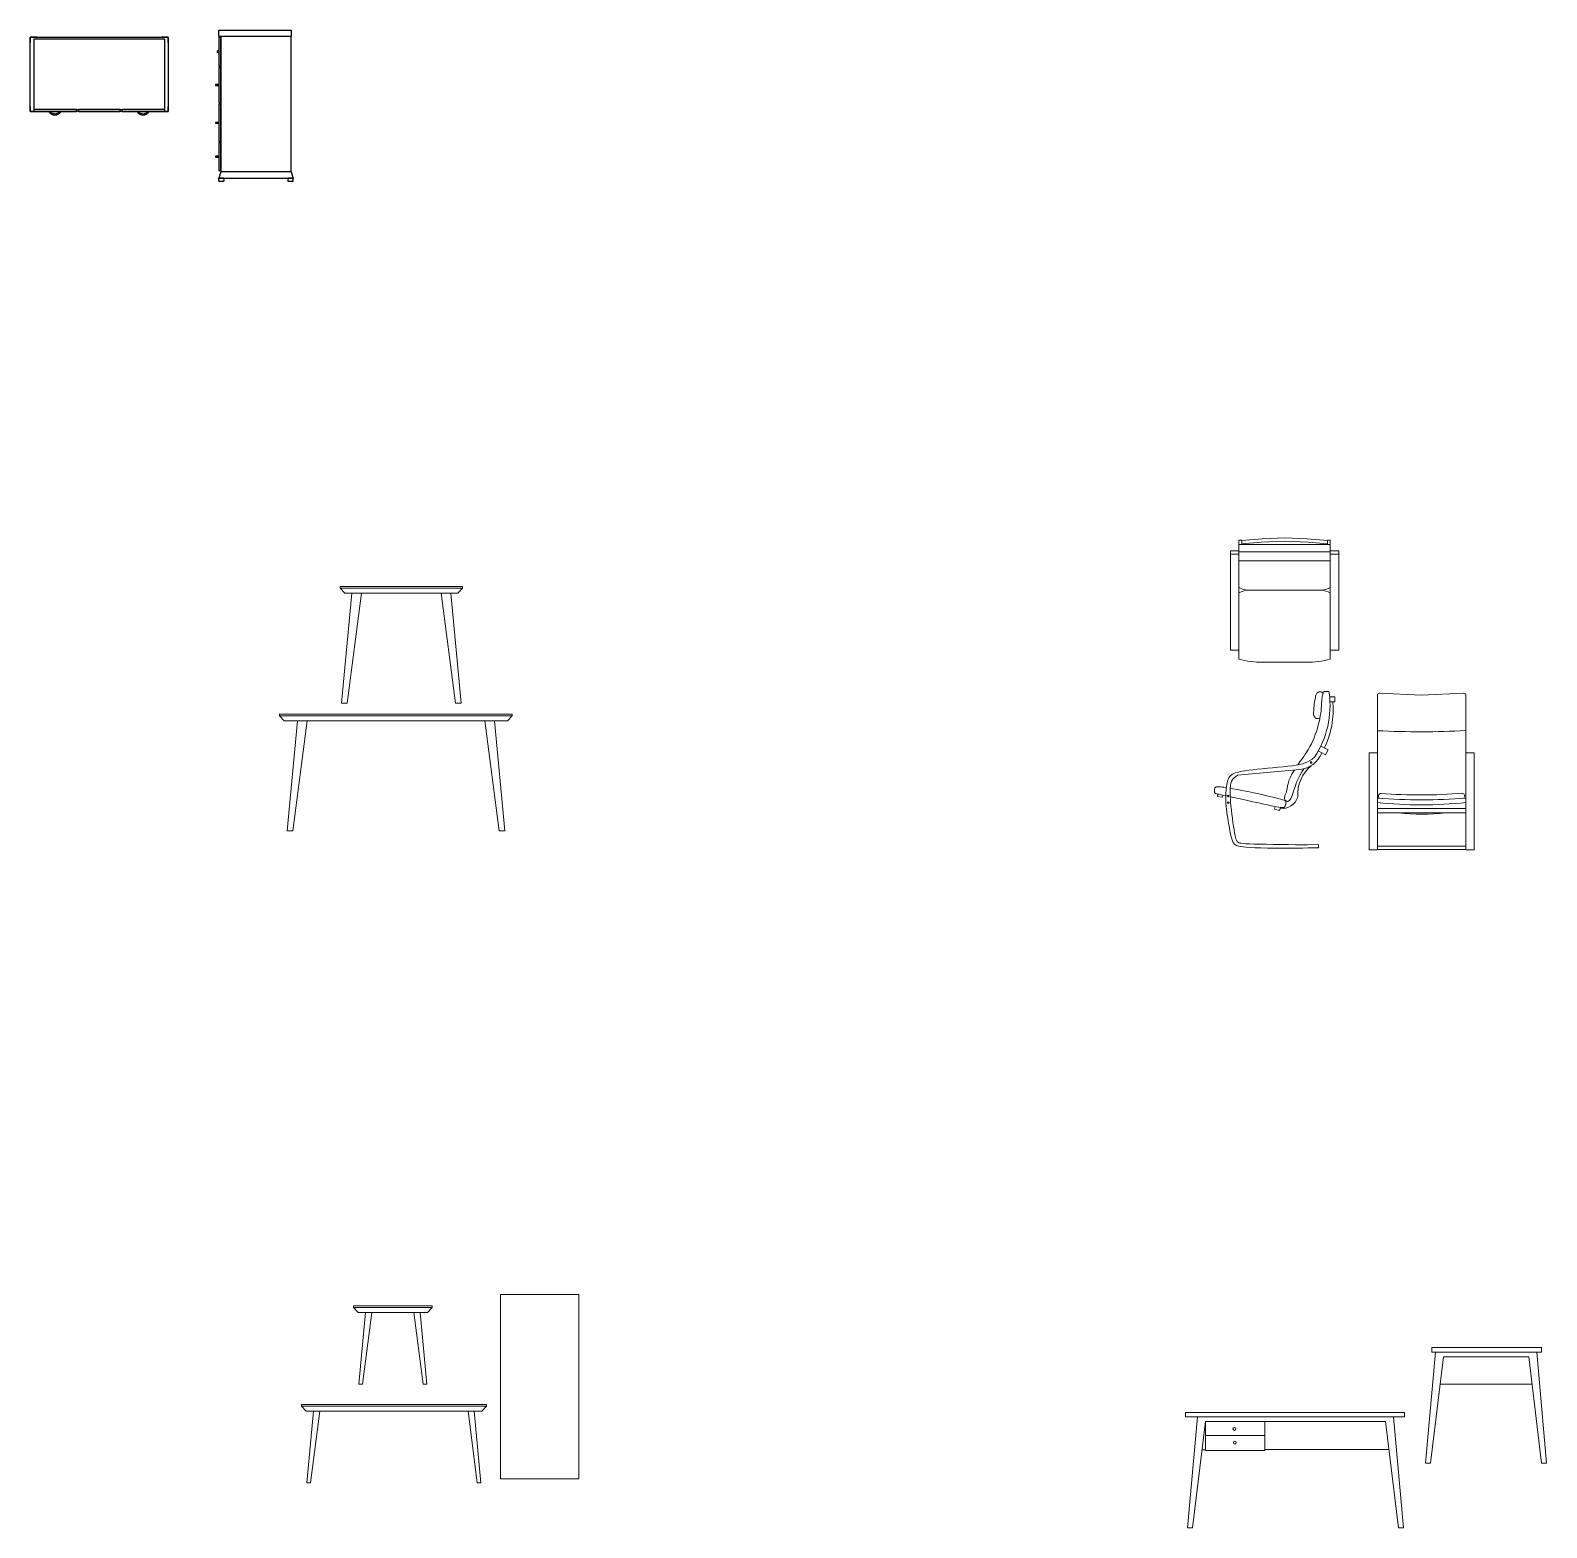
# Model space of a CAD drawing. Header units: inches. Extents: x 13.5 to 49.5, y 6.6 to 23.5.
# Drawn here: x 39.79 to 49.51, y 11.83 to 21.43 of the extents above; entities that cross this region are included whole.
import ezdxf

# ---------------------------------------------------------------- set-up
doc = ezdxf.new("R2010")
doc.units = ezdxf.units.IN
doc.header["$MEASUREMENT"] = 0
doc.layers.add('A-FURN', color=8, linetype='Continuous', lineweight=18)
doc.layers.add('IKE140033-T1', color=255, linetype='Continuous')
doc.layers.add('IKE140033-T2', color=253, linetype='Continuous')

# ---------------------------------------------------------------- blocks, each defined once
blk = doc.blocks.new('A$C08E36EE4')
for p, q in [((-27.99, 59.11), (-28.57, 59.11)), ((4.57, 59.11), (5.14, 59.11)), ((-28.57, 55.8), (-11.71, 55.8)), ((5.14, 55.8), (-11.71, 55.8)), ((-25.36, 44.89), (-11.71, 44.89)), ((1.93, 44.89), (-11.71, 44.89)), ((-19.81, 18.25), (-11.55, 18.25)), ((-3.62, 18.25), (-11.88, 18.25))]:
    blk.add_line(p, q)
for points in [[(-28.57, 63.41), (-27.58, 63.41), (-27.58, 61.76), (-28.57, 61.76)], [(5.14, 63.41), (4.15, 63.41), (4.15, 61.76), (5.14, 61.76)], [(-31.71, 22.71), (-28.57, 22.71), (-28.57, 59.44), (-31.71, 59.44)], [(-31.71, 59.44), (-28.57, 59.44), (-28.57, 58.26), (-31.71, 58.26)], [(8.29, 22.71), (5.14, 22.71), (5.14, 59.44), (8.29, 59.44)], [(8.29, 59.44), (5.14, 59.44), (5.14, 58.26), (8.29, 58.26)]]:
    blk.add_lwpolyline(points, close=True)
for points in [[(-28.57, 61.76), (-28.57, 19.4)], [(-27.98, 61.76), (-11.71, 61.76)], [(-27.58, 63.25), (-20.05, 63.87), (-11.71, 64.24)], [(-27.58, 62.09), (-20.42, 62.69), (-11.71, 63.08)], [(4.15, 63.25), (-3.38, 63.87), (-11.71, 64.24)], [(4.15, 62.09), (-3.01, 62.69), (-11.71, 63.08)], [(4.55, 61.76), (-11.71, 61.76)], [(5.14, 61.76), (5.14, 19.4)], [(-11.71, 59.11), (-27.99, 59.11)], [(-11.71, 59.11), (4.57, 59.11)]]:
    blk.add_lwpolyline(points)
for centre, radius, start, end in [((-25.08, 51.44), 6.56, 237.8862, 267.5576), ((-25.08, 38.33), 6.56, 92.4424, 122.1138), ((1.65, 51.44), 6.56, 272.4424, 302.1138), ((1.65, 38.33), 6.56, 57.8862, 87.5576), ((-20.57, 46.26), 28.02, 253.4121, 271.5567), ((-2.86, 46.26), 28.02, 268.4433, 286.5879)]:
    blk.add_arc(centre, radius, start, end)
blk = doc.blocks.new('A$C36166433')
for p, q in [((-29.03, 43.37), (-26.14, 44.76)), ((-29.03, 43.37), (-27.91, 41.41)), ((-27.91, 41.41), (-25.19, 42.93)), ((-22.84, 39.78), (-23.74, 40.51)), ((-21.97, 39.18), (-22.84, 39.78)), ((-21.09, 38.68), (-21.97, 39.18)), ((-20.16, 38.28), (-21.09, 38.68)), ((-19.15, 37.95), (-20.16, 38.28)), ((-18.02, 37.68), (-19.15, 37.95)), ((-18.15, 35.77), (5.67, 33.59)), ((-16.74, 37.45), (-18.02, 37.68)), ((-15.27, 37.24), (-16.74, 37.45)), ((-13.59, 37.04), (-15.27, 37.24)), ((-11.74, 36.83), (-13.59, 37.04)), ((-9.77, 36.63), (-11.74, 36.83)), ((-7.74, 36.44), (-9.77, 36.63)), ((-5.71, 36.24), (-7.74, 36.44)), ((-3.72, 36.05), (-5.71, 36.24)), ((-1.83, 35.86), (-3.72, 36.05)), ((-0.1, 35.67), (-1.83, 35.86)), ((1.43, 35.48), (-0.1, 35.67)), ((2.76, 35.3), (1.43, 35.48)), ((3.92, 35.1), (2.76, 35.3)), ((4.91, 34.91), (3.92, 35.1)), ((5.77, 34.7), (4.91, 34.91)), ((5.67, 33.59), (6.41, 33.11)), ((6.49, 34.47), (5.77, 34.7)), ((6.41, 33.11), (6.99, 32.64)), ((7.1, 34.23), (6.49, 34.47)), ((6.99, 32.64), (7.43, 32.2)), ((7.62, 33.97), (7.1, 34.23)), ((7.43, 32.2), (7.76, 31.76)), ((8.06, 33.69), (7.62, 33.97)), ((7.76, 31.76), (7.99, 31.32)), ((7.99, 31.32), (8.15, 30.87)), ((8.43, 33.38), (8.06, 33.69)), ((8.15, 30.87), (8.26, 30.4)), ((8.26, 30.4), (8.34, 29.9)), ((8.34, 29.9), (8.41, 29.37)), ((8.41, 29.37), (8.46, 28.78)), ((8.73, 33.03), (8.43, 33.38)), ((8.99, 32.65), (8.73, 33.03)), ((9.2, 32.22), (8.99, 32.65)), ((9.38, 31.75), (9.2, 32.22)), ((9.53, 31.22), (9.38, 31.75)), ((9.67, 30.63), (9.53, 31.22)), ((9.8, 29.98), (9.67, 30.63)), ((9.91, 29.27), (9.8, 29.98)), ((10.01, 28.51), (9.91, 29.27)), ((8.33, 23.21), (8.2, 21.81)), ((8.42, 24.46), (8.33, 23.21)), ((8.48, 25.56), (8.42, 24.46)), ((8.46, 28.78), (8.5, 28.12)), ((8.51, 26.53), (8.48, 25.56)), ((8.5, 28.12), (8.51, 27.37)), ((8.51, 27.37), (8.51, 26.53)), ((10.09, 27.68), (10.01, 28.51)), ((10.15, 26.8), (10.09, 27.68)), ((10.11, 22.77), (10.17, 23.85)), ((10.19, 25.87), (10.15, 26.8)), ((10.17, 23.85), (10.19, 24.88)), ((10.19, 24.88), (10.19, 25.87)), ((7.86, 18.69), (7.66, 17.08)), ((8.04, 20.28), (7.86, 18.69)), ((8.2, 21.81), (8.04, 20.28)), ((9.44, 17.18), (9.6, 18.28)), ((9.6, 18.28), (9.76, 19.4)), ((9.76, 19.4), (9.89, 20.54)), ((9.89, 20.54), (10.01, 21.66)), ((10.01, 21.66), (10.11, 22.77)), ((7.03, 12.66), (6.83, 11.48)), ((7.24, 14.02), (7.03, 12.66)), ((7.45, 15.51), (7.24, 14.02)), ((7.66, 17.08), (7.45, 15.51)), ((8.34, 11.02), (8.49, 11.71)), ((8.49, 11.71), (8.64, 12.46)), ((8.64, 12.46), (8.79, 13.28)), ((8.79, 13.28), (8.94, 14.16)), ((8.94, 14.16), (9.11, 15.11)), ((9.11, 15.11), (9.27, 16.12)), ((9.27, 16.12), (9.44, 17.18)), ((-25.31, 7.07), (-25.31, 5.81)), ((-21.08, 7.01), (-25.31, 7.07)), ((-25.31, 5.81), (-21.21, 5.79)), ((-18.97, 6.93), (-21.08, 7.01)), ((-16.49, 7), (-18.97, 6.93)), ((-13.78, 7.06), (-16.49, 7)), ((-10.94, 7.1), (-13.78, 7.06)), ((-8.08, 7.13), (-10.94, 7.1)), ((-5.34, 7.17), (-8.08, 7.13)), ((-2.81, 7.2), (-5.34, 7.17)), ((-3.21, 5.77), (-0.96, 5.84)), ((-0.62, 7.25), (-2.81, 7.2)), ((-0.96, 5.84), (0.9, 5.93)), ((1.15, 7.31), (-0.62, 7.25)), ((0.9, 5.93), (2.41, 6.04)), ((2.52, 7.38), (1.15, 7.31)), ((2.41, 6.04), (3.59, 6.15)), ((3.55, 7.45), (2.52, 7.38)), ((4.29, 7.54), (3.55, 7.45)), ((3.59, 6.15), (4.51, 6.28)), ((4.81, 7.64), (4.29, 7.54)), ((4.51, 6.28), (5.21, 6.42)), ((5.15, 7.74), (4.81, 7.64)), ((5.38, 7.85), (5.15, 7.74)), ((5.21, 6.42), (5.74, 6.58)), ((5.54, 7.97), (5.38, 7.85)), ((5.69, 8.09), (5.54, 7.97)), ((5.84, 8.25), (5.69, 8.09)), ((5.74, 6.58), (6.13, 6.74)), ((5.99, 8.47), (5.84, 8.25)), ((6.14, 8.78), (5.99, 8.47)), ((6.13, 6.74), (6.44, 6.92)), ((6.3, 9.2), (6.14, 8.78)), ((6.46, 9.78), (6.3, 9.2)), ((6.44, 6.92), (6.7, 7.12)), ((6.64, 10.53), (6.46, 9.78)), ((6.83, 11.48), (6.64, 10.53)), ((6.7, 7.12), (6.94, 7.33)), ((6.94, 7.33), (7.14, 7.56)), ((7.14, 7.56), (7.33, 7.83)), ((7.33, 7.83), (7.49, 8.13)), ((7.49, 8.13), (7.64, 8.47)), ((7.64, 8.47), (7.78, 8.87)), ((7.78, 8.87), (7.92, 9.31)), ((7.92, 9.31), (8.06, 9.82)), ((8.06, 9.82), (8.2, 10.39)), ((8.2, 10.39), (8.34, 11.02)), ((-21.21, 5.79), (-19.16, 5.72)), ((-19.16, 5.72), (-16.75, 5.67)), ((-16.75, 5.67), (-14.09, 5.65)), ((-14.09, 5.65), (-11.3, 5.65)), ((-11.3, 5.65), (-8.49, 5.67)), ((-8.49, 5.67), (-5.75, 5.71)), ((-5.75, 5.71), (-3.21, 5.77))]:
    blk.add_line(p, q)
for points in [[(-28.85, 65.62), (-27.47, 65.59)], [(-27.47, 65.59), (-27.34, 65.48), (-27.2, 65.28), (-27.07, 65.01), (-26.95, 64.66), (-26.83, 64.25), (-26.73, 63.78), (-26.64, 63.26), (-26.56, 62.69), (-26.51, 62.08), (-26.47, 61.43), (-26.43, 60.72), (-26.38, 59.97), (-26.32, 59.15), (-26.24, 58.27), (-26.12, 57.33), (-25.97, 56.3), (-25.76, 55.21), (-25.51, 54.05), (-25.21, 52.84), (-24.87, 51.61), (-24.49, 50.37), (-24.06, 49.13), (-23.6, 47.92), (-23.1, 46.75), (-22.57, 45.63), (-22, 44.56), (-21.42, 43.54), (-20.82, 42.57), (-20.22, 41.64), (-19.62, 40.75), (-19.02, 39.9), (-18.44, 39.07), (-17.88, 38.28), (-17.39, 37.57)], [(-25.83, 55.55), (-25.48, 55.37), (-25.16, 55.28), (-24.87, 55.25), (-24.61, 55.27), (-24.37, 55.35), (-24.17, 55.46), (-23.99, 55.6), (-23.84, 55.76), (-23.71, 55.94), (-23.61, 56.14), (-23.53, 56.37), (-23.47, 56.63), (-23.43, 56.95), (-23.42, 57.31), (-23.42, 57.74), (-23.44, 58.24), (-23.48, 58.82), (-23.53, 59.46), (-23.6, 60.13), (-23.67, 60.82), (-23.76, 61.51), (-23.86, 62.18), (-23.96, 62.79), (-24.07, 63.35), (-24.18, 63.82), (-24.3, 64.21), (-24.42, 64.53), (-24.56, 64.79), (-24.7, 65), (-24.85, 65.16), (-25.01, 65.29), (-25.18, 65.39), (-25.37, 65.47), (-25.57, 65.52), (-25.78, 65.55), (-26.01, 65.53), (-26.25, 65.47), (-26.51, 65.36), (-26.77, 65.19), (-27.05, 64.95)], [(-29.55, 63.65), (-29.55, 63.65), (-31.53, 63.65), (-31.53, 61.68), (-29.68, 61.68)], [(-26.68, 63.51), (-26.68, 63.52)], [(-16.05, 35.58), (-15.91, 35.36), (-15.5, 34.69), (-15.13, 34.06), (-14.81, 33.45), (-14.53, 32.87), (-14.29, 32.31), (-14.09, 31.78), (-13.92, 31.28), (-13.78, 30.79), (-13.66, 30.34), (-13.56, 29.9), (-13.47, 29.49), (-13.4, 29.1), (-13.33, 28.73), (-13.27, 28.38), (-13.2, 28.05), (-13.14, 27.73), (-13.07, 27.43), (-12.99, 27.13), (-12.89, 26.85), (-12.79, 26.57), (-12.67, 26.3), (-12.56, 26.04), (-12.45, 25.78), (-12.36, 25.53), (-12.3, 25.28), (-12.26, 25.03), (-12.27, 24.78), (-12.32, 24.54), (-12.41, 24.31), (-12.54, 24.09), (-12.7, 23.9), (-12.88, 23.75), (-13.08, 23.63), (-13.3, 23.57), (-13.52, 23.56), (-13.74, 23.62), (-13.97, 23.76), (-14.2, 23.98), (-14.44, 24.29), (-14.68, 24.7), (-14.94, 25.23), (-15.2, 25.87), (-15.48, 26.64), (-15.77, 27.54), (-16.09, 28.56), (-16.47, 29.69), (-16.92, 30.9), (-17.46, 32.17), (-18.1, 33.5), (-18.87, 34.85), (-19.68, 36.05)], [(9.97, 28.84), (9.97, 28.84), (10.88, 28.97), (11.63, 29.06), (12.23, 29.11), (12.71, 29.14), (13.11, 29.16), (13.44, 29.15), (13.7, 29.13), (13.9, 29.09), (14.06, 29.03), (14.18, 28.95), (14.27, 28.86), (14.34, 28.75), (14.39, 28.62), (14.44, 28.47), (14.48, 28.32), (14.51, 28.15), (14.53, 27.99), (14.54, 27.82), (14.55, 27.65), (14.55, 27.5), (14.55, 27.35), (14.53, 27.22), (14.5, 27.09), (14.44, 26.97), (14.36, 26.86), (14.24, 26.76), (14.07, 26.66), (13.86, 26.58), (13.59, 26.49), (13.24, 26.4), (12.78, 26.3), (12.17, 26.18), (11.39, 26.02), (10.41, 25.82), (10.19, 25.77)], [(8.47, 25.41), (7.72, 25.24), (5.98, 24.86), (4.02, 24.42), (1.93, 23.95), (-0.22, 23.47), (-2.35, 22.99), (-4.39, 22.54), (-6.25, 22.14), (-7.85, 21.79), (-9.15, 21.53), (-10.15, 21.35), (-10.91, 21.23), (-11.46, 21.19), (-11.84, 21.21), (-12.1, 21.28), (-12.26, 21.41), (-12.39, 21.58), (-12.49, 21.79), (-12.59, 22.04), (-12.68, 22.31), (-12.75, 22.6), (-12.8, 22.9), (-12.82, 23.21), (-12.82, 23.52), (-12.78, 23.81)], [(-12.78, 23.81), (-11.59, 24.21), (-9.91, 24.68), (-7.86, 25.19), (-5.54, 25.74), (-3.09, 26.29), (-0.6, 26.83), (1.8, 27.33), (4, 27.77), (5.9, 28.14), (7.5, 28.43), (8.47, 28.6)], [(11.37, 26.01), (11.51, 25.16), (13.38, 25.51), (13.24, 26.4)], [(-10.35, 20.13), (-10.69, 21.27)], [(-10.35, 20.13), (-8.44, 20.64), (-8.69, 21.62)]]:
    blk.add_lwpolyline(points)
for centre in [(-22.46, 38.47), (9.22, 23.13), (9.31, 25.65)]:
    blk.add_circle(centre, 0.295)
for centre, radius, start, end in [((6.1, 60.32), 35.8, 172.32244, 213.57564), ((-28.88, 65.12), 0.502, 86.39233, 181.37901), ((3.52, 58.9), 34.43, 175.36475, 205.49716), ((-17.18, 45.83), 10.09, 201.35383, 264.8456), ((-31.94, 26.06), 14.65, 356.73665, 49.62586), ((-11.46, 27.01), 6.12, 196.91367, 278.10801)]:
    blk.add_arc(centre, radius, start, end)

msp = doc.modelspace()

# ---------------------------------------------------------------- linework, layer by layer
at = {"layer": 'A-FURN'}
for p, q in [((41.779, 17.852), (42.5622, 17.852)), ((41.3905, 17.0333), (42.8821, 17.0333)), ((48.7115, 16.1968), (48.428, 16.1968)), ((48.428, 16.1968), (48.428, 16.1754)), ((48.428, 16.1754), (48.7115, 16.1754)), ((48.7119, 16.1968), (48.9954, 16.1968)), ((48.9954, 16.1754), (48.7119, 16.1754)), ((48.9954, 16.1968), (48.9954, 16.1754)), ((41.8642, 13.2386), (42.3681, 13.2386)), ((48.8317, 12.7475), (49.4202, 12.7475)), ((41.5311, 12.6055), (42.7162, 12.6055)), ((47.3269, 12.5073), (47.3269, 12.3228)), ((47.7074, 12.3228), (47.7074, 12.5073)), ((47.3255, 12.4171), (47.7057, 12.4171)), ((47.327, 12.3253), (47.304, 12.3253)), ((47.3269, 12.3228), (47.7074, 12.3228)), ((47.7072, 12.3283), (48.5024, 12.3283))]:
    msp.add_line(p, q, dxfattribs=at)
for points in [[(42.525, 17.8625), (41.779, 17.8625), (41.779, 17.852), (41.809, 17.8199), (42.5246, 17.8199)], [(41.8538, 17.8199), (41.7878, 17.1144), (41.8236, 17.1144), (41.9154, 17.8199)], [(42.4881, 17.8199), (42.5541, 17.1144), (42.5183, 17.1144), (42.4265, 17.8199)], [(42.525, 17.8625), (42.5622, 17.8624), (42.5622, 17.8519), (42.5322, 17.8198), (42.5246, 17.8199)], [(48.428, 16.4254), (48.428, 17.1672)], [(48.4401, 17.1777), (48.7115, 17.1668)], [(48.9833, 17.1777), (48.7119, 17.1668)], [(48.9954, 16.4254), (48.9954, 17.1672)], [(42.1364, 17.0438), (41.3904, 17.0438), (41.3904, 17.0333), (41.4204, 17.0012), (42.136, 17.0012)], [(42.1364, 17.0438), (42.8824, 17.0438), (42.8824, 17.0333), (42.8524, 17.0012), (42.136, 17.0012)], [(41.5047, 17.0011), (41.4387, 16.2956), (41.4745, 16.2956), (41.5663, 17.0011)], [(42.7688, 17.001), (42.8347, 16.2955), (42.7989, 16.2955), (42.7071, 17.001)], [(42.2499, 13.2491), (41.8642, 13.2491), (41.8642, 13.2386), (41.8942, 13.2064), (42.252, 13.2064)], [(42.2499, 13.2491), (42.3682, 13.2491), (42.3682, 13.2386), (42.3382, 13.2064), (42.2254, 13.2064)], [(41.9417, 13.2064), (41.8988, 12.7483), (41.9221, 12.7483), (41.9817, 13.2064)], [(42.2922, 13.2064), (42.3351, 12.7481), (42.3118, 12.7481), (42.2522, 13.2064)], [(48.8005, 12.9516), (48.7366, 12.2412), (48.7695, 12.2412), (48.8517, 12.9224), (48.939, 12.9224)], [(49.4495, 12.9516), (49.5134, 12.2412), (49.4806, 12.2412), (49.3983, 12.9224), (48.9363, 12.9224)], [(42.2771, 12.616), (41.5311, 12.616), (41.5311, 12.6055), (41.5611, 12.5733), (42.2767, 12.5733)], [(41.6086, 12.5733), (41.5657, 12.1151), (41.589, 12.1151), (41.6486, 12.5733)], [(42.2763, 12.616), (42.7163, 12.616), (42.7163, 12.6055), (42.6862, 12.5733), (42.2761, 12.5733)], [(42.6385, 12.5731), (42.6814, 12.1147), (42.6581, 12.1147), (42.5985, 12.5731)], [(47.2747, 12.5374), (47.2108, 11.8269), (47.2437, 11.8269), (47.3259, 12.5081), (47.8929, 12.5081)], [(48.5323, 12.5373), (48.5962, 11.8269), (48.5633, 11.8269), (48.4811, 12.5081), (47.8928, 12.5081)]]:
    msp.add_lwpolyline(points, dxfattribs=at)
for points in [[(48.3756, 16.7963), (48.428, 16.7963), (48.428, 16.1741), (48.3756, 16.1741)], [(49.0478, 16.7963), (48.9954, 16.7963), (48.9954, 16.1741), (49.0478, 16.1741)], [(48.9954, 16.4391), (48.428, 16.4391), (48.428, 16.4112), (48.9954, 16.4112)], [(43.3095, 13.3216), (42.8057, 13.3216), (42.8057, 12.1392), (43.3095, 12.1392)], [(48.7773, 12.9824), (49.4798, 12.9824), (49.4798, 12.9533), (48.7773, 12.9533)], [(47.1971, 12.5662), (48.6021, 12.5662), (48.6021, 12.5371), (47.1971, 12.5371)]]:
    msp.add_lwpolyline(points, close=True, dxfattribs=at)
for centre in [(47.5114, 12.4602), (47.5145, 12.3722)]:
    msp.add_circle(centre, 0.00913, dxfattribs=at)
for centre, radius, start, end in [((48.4413, 17.1642), 0.0136, 84.76045, 167.23896), ((48.9821, 17.1642), 0.0136, 12.76104, 95.23955), ((48.7067, 22.6038), 5.6728, 267.18377, 272.9169), ((48.4521, 16.5184), 0.0173, 91.58963, 233.4658), ((48.7023, 19.714), 3.1882, 265.49097, 274.84716), ((48.97, 16.5189), 0.0184, 309.0847, 84.72961), ((48.7125, 20.0774), 3.5831, 265.44607, 269.9874), ((48.7117, 19.0878), 2.6259, 263.79769, 276.20231), ((48.7109, 20.0774), 3.5831, 270.0126, 274.55393), ((48.7139, 17.6344), 1.2323, 263.00986, 276.99014)]:
    msp.add_arc(centre, radius, start, end, dxfattribs=at)
at = {"layer": 'IKE140033-T1'}
for p, q in [((41, 21.4294), (41.4642, 21.4294)), ((41, 21.3907), (41, 21.4294)), ((41.4642, 21.3907), (41, 21.3907)), ((41, 21.386), (41, 21.1997)), ((41.0129, 21.386), (41, 21.386)), ((41.0129, 21.3907), (41.0129, 20.5226)), ((41.0129, 21.1997), (41.0129, 21.386)), ((41.4642, 21.4294), (41.4642, 21.3907)), ((41.4642, 20.5226), (41.4642, 21.3907)), ((39.8338, 21.3846), (39.7926, 21.3846)), ((39.7926, 21.3846), (39.7926, 21.3516)), ((39.7926, 20.9082), (39.7926, 21.3846)), ((39.7926, 21.3846), (40.6772, 21.3846)), ((40.654, 21.3721), (39.8158, 21.3721)), ((39.8158, 21.3721), (39.8158, 20.9207)), ((40.6772, 21.3846), (40.636, 21.3846)), ((40.654, 20.9207), (40.654, 21.3721)), ((40.6772, 21.3516), (40.6772, 21.3846)), ((40.6772, 21.3846), (40.6772, 20.9082)), ((41.0129, 21.1997), (41, 21.1997)), ((41, 21.1937), (41, 20.9627)), ((41.0129, 21.1937), (41, 21.1937)), ((41.0129, 20.9627), (41.0129, 21.1937)), ((39.7926, 20.9412), (39.7926, 20.9082)), ((39.7926, 20.9082), (39.8158, 20.9082)), ((39.8158, 20.9082), (39.7926, 20.9082)), ((39.8158, 20.9207), (40.654, 20.9207)), ((40.0888, 20.9207), (39.8158, 20.9207)), ((39.8158, 20.9207), (39.8158, 20.9078)), ((39.8158, 20.9078), (40.0888, 20.9078)), ((40.0888, 20.9078), (40.0888, 20.9207)), ((40.1007, 20.9082), (40.0888, 20.9082)), ((40.3691, 20.9207), (40.1007, 20.9207)), ((40.1007, 20.9207), (40.1007, 20.9078)), ((40.1007, 20.9078), (40.3691, 20.9078)), ((40.3691, 20.9078), (40.3691, 20.9207)), ((40.3811, 20.9082), (40.3691, 20.9082)), ((40.654, 20.9207), (40.3811, 20.9207)), ((40.3811, 20.9207), (40.3811, 20.9078)), ((40.3811, 20.9078), (40.654, 20.9078)), ((40.654, 20.9078), (40.654, 20.9207)), ((40.654, 20.9082), (40.6772, 20.9082)), ((40.6772, 20.9082), (40.654, 20.9082)), ((40.6772, 20.9082), (40.6772, 20.9412)), ((41.0129, 20.9627), (41, 20.9627)), ((41, 20.9567), (41, 20.7136)), ((41.0129, 20.9567), (41, 20.9567)), ((41.0129, 20.7136), (41.0129, 20.9567)), ((41.0129, 20.7136), (41, 20.7136)), ((41, 20.7089), (41, 20.5273)), ((41.0129, 20.7089), (41, 20.7089)), ((41.0129, 20.5273), (41.0129, 20.7089)), ((41.0129, 20.5273), (41, 20.5273)), ((41.0129, 20.5226), (41.0004, 20.4813)), ((41.4642, 20.5226), (41.0129, 20.5226)), ((41.4642, 20.5226), (41.0129, 20.5226)), ((41.4642, 20.5226), (41.4767, 20.4813)), ((41.0333, 20.4813), (41.0004, 20.4813)), ((41.0004, 20.4628), (41.0004, 20.4813)), ((41.0004, 20.4813), (41.4767, 20.4813)), ((41.0004, 20.4628), (41.0333, 20.4628)), ((41.0333, 20.4813), (41.0333, 20.4628)), ((41.4767, 20.4813), (41.4438, 20.4813)), ((41.4438, 20.4813), (41.4438, 20.4628)), ((41.4438, 20.4628), (41.4767, 20.4628)), ((41.4767, 20.4628), (41.4767, 20.4813))]:
    msp.add_line(p, q, dxfattribs=at)
at = {"layer": 'IKE140033-T2'}
for points in [[(40.9914, 21.2928), (40.9914, 21.2932), (40.9915, 21.2935), (40.9915, 21.2938), (40.9915, 21.2942), (40.9916, 21.2945), (40.9917, 21.2948), (40.9918, 21.2952), (40.9919, 21.2955), (40.992, 21.2958), (40.9921, 21.2961), (40.9923, 21.2965), (40.9924, 21.2968), (40.9926, 21.2971), (40.9927, 21.2973), (40.9929, 21.2976), (40.9931, 21.2979), (40.9933, 21.2982), (40.9936, 21.2984), (40.9938, 21.2987), (40.994, 21.2989), (40.9943, 21.2992), (40.9945, 21.2994), (40.9948, 21.2996), (40.9951, 21.2998), (40.9954, 21.3), (40.9957, 21.3002), (40.9959, 21.3003), (40.9963, 21.3005), (40.9966, 21.3006), (40.9969, 21.3008), (40.9972, 21.3009), (40.9975, 21.301), (40.9979, 21.3011), (40.9982, 21.3012), (40.9985, 21.3012), (40.9989, 21.3013), (40.9992, 21.3013), (40.9995, 21.3013), (40.9999, 21.3013), (41, 21.3013)], [(41, 21.2843), (40.9997, 21.2843), (40.9994, 21.2843), (40.999, 21.2843), (40.9987, 21.2844), (40.9984, 21.2844), (40.998, 21.2845), (40.9977, 21.2846), (40.9974, 21.2847), (40.9971, 21.2848), (40.9967, 21.2849), (40.9964, 21.2851), (40.9961, 21.2852), (40.9958, 21.2854), (40.9955, 21.2855), (40.9952, 21.2857), (40.9949, 21.2859), (40.9947, 21.2861), (40.9944, 21.2863), (40.9942, 21.2866), (40.9939, 21.2868), (40.9937, 21.2871), (40.9935, 21.2873), (40.9932, 21.2876), (40.993, 21.2878), (40.9928, 21.2881), (40.9927, 21.2884), (40.9925, 21.2887), (40.9923, 21.289), (40.9922, 21.2893), (40.9921, 21.2896), (40.9919, 21.29), (40.9918, 21.2903), (40.9917, 21.2906), (40.9916, 21.2909), (40.9916, 21.2913), (40.9915, 21.2916), (40.9915, 21.292), (40.9915, 21.2923), (40.9914, 21.2926), (40.9914, 21.2928)], [(40.9817, 21.0815), (40.9816, 21.0815), (40.9815, 21.0815), (40.9813, 21.0815), (40.9812, 21.0815), (40.9811, 21.0815), (40.981, 21.0815), (40.9809, 21.0814), (40.9808, 21.0814), (40.9807, 21.0814), (40.9806, 21.0813), (40.9805, 21.0813), (40.9804, 21.0812), (40.9803, 21.0812), (40.9802, 21.0811), (40.9802, 21.0811), (40.9801, 21.081), (40.98, 21.081), (40.9799, 21.0809), (40.9798, 21.0808), (40.9797, 21.0807), (40.9797, 21.0807), (40.9796, 21.0806), (40.9795, 21.0805), (40.9795, 21.0804), (40.9794, 21.0803), (40.9794, 21.0802), (40.9793, 21.0801), (40.9793, 21.08), (40.9792, 21.0799), (40.9792, 21.0798), (40.9791, 21.0797), (40.9791, 21.0796), (40.9791, 21.0795), (40.979, 21.0794), (40.979, 21.0793), (40.979, 21.0792), (40.979, 21.0791), (40.979, 21.079), (40.979, 21.0789), (40.979, 21.0789)], [(40.979, 21.0789), (40.979, 21.0788), (40.979, 21.0786), (40.979, 21.0785), (40.979, 21.0784), (40.979, 21.0783), (40.9791, 21.0782), (40.9791, 21.0781), (40.9791, 21.078), (40.9792, 21.0779), (40.9792, 21.0778), (40.9792, 21.0777), (40.9793, 21.0776), (40.9793, 21.0775), (40.9794, 21.0774), (40.9795, 21.0773), (40.9795, 21.0773), (40.9796, 21.0772), (40.9796, 21.0771), (40.9797, 21.077), (40.9798, 21.0769), (40.9799, 21.0769), (40.98, 21.0768), (40.98, 21.0767), (40.9801, 21.0767), (40.9802, 21.0766), (40.9803, 21.0765), (40.9804, 21.0765), (40.9805, 21.0764), (40.9806, 21.0764), (40.9807, 21.0764), (40.9808, 21.0763), (40.9809, 21.0763), (40.981, 21.0763), (40.9811, 21.0762), (40.9812, 21.0762), (40.9813, 21.0762), (40.9814, 21.0762), (40.9815, 21.0762), (40.9816, 21.0762), (40.9817, 21.0762)], [(41, 21.0815), (40.9986, 21.0815), (40.9972, 21.0815), (40.9959, 21.0815), (40.9947, 21.0815), (40.9934, 21.0815), (40.9923, 21.0815), (40.9911, 21.0815), (40.9901, 21.0815), (40.9891, 21.0815), (40.9881, 21.0815), (40.9873, 21.0815), (40.9864, 21.0815), (40.9857, 21.0815), (40.985, 21.0815), (40.9843, 21.0815), (40.9838, 21.0815), (40.9833, 21.0815), (40.9828, 21.0815), (40.9825, 21.0815), (40.9822, 21.0815), (40.9819, 21.0815), (40.9818, 21.0815), (40.9817, 21.0815), (40.9817, 21.0815)], [(40.9817, 21.0815), (40.9817, 21.0815), (40.9818, 21.0815), (40.982, 21.0815), (40.9822, 21.0815), (40.9825, 21.0815), (40.9829, 21.0815), (40.9834, 21.0815), (40.9839, 21.0815), (40.9845, 21.0815), (40.9851, 21.0815), (40.9858, 21.0815), (40.9866, 21.0815), (40.9874, 21.0815), (40.9883, 21.0815), (40.9893, 21.0815), (40.9903, 21.0815), (40.9914, 21.0815), (40.9925, 21.0815), (40.9937, 21.0815), (40.9949, 21.0815), (40.9962, 21.0815), (40.9975, 21.0815), (40.9989, 21.0815), (41, 21.0815)], [(41, 21.0762), (40.9986, 21.0762), (40.9972, 21.0762), (40.9959, 21.0762), (40.9947, 21.0762), (40.9934, 21.0762), (40.9923, 21.0762), (40.9911, 21.0762), (40.9901, 21.0762), (40.9891, 21.0762), (40.9881, 21.0762), (40.9873, 21.0762), (40.9864, 21.0762), (40.9857, 21.0762), (40.985, 21.0762), (40.9843, 21.0762), (40.9838, 21.0762), (40.9833, 21.0762), (40.9828, 21.0762), (40.9825, 21.0762), (40.9822, 21.0762), (40.9819, 21.0762), (40.9818, 21.0762), (40.9817, 21.0762), (40.9817, 21.0762)], [(40.9817, 21.0762), (40.9817, 21.0762), (40.9818, 21.0762), (40.982, 21.0762), (40.9822, 21.0762), (40.9825, 21.0762), (40.9829, 21.0762), (40.9834, 21.0762), (40.9839, 21.0762), (40.9845, 21.0762), (40.9851, 21.0762), (40.9858, 21.0762), (40.9866, 21.0762), (40.9874, 21.0762), (40.9883, 21.0762), (40.9893, 21.0762), (40.9903, 21.0762), (40.9914, 21.0762), (40.9925, 21.0762), (40.9937, 21.0762), (40.9949, 21.0762), (40.9962, 21.0762), (40.9975, 21.0762), (40.9989, 21.0762), (41, 21.0762)], [(39.9112, 20.9078), (39.9123, 20.9063), (39.9134, 20.9048), (39.9146, 20.9034), (39.9158, 20.902), (39.9171, 20.9006), (39.9184, 20.8993), (39.9198, 20.8981), (39.9212, 20.8969), (39.9227, 20.8958), (39.9242, 20.8947), (39.9258, 20.8937), (39.9274, 20.8928), (39.929, 20.8919), (39.9307, 20.8911), (39.9324, 20.8904), (39.9341, 20.8897), (39.9359, 20.8891), (39.9376, 20.8886), (39.9394, 20.8881), (39.9412, 20.8877), (39.9431, 20.8874), (39.9449, 20.8871), (39.9468, 20.887), (39.9486, 20.8869), (39.9505, 20.8869), (39.9523, 20.8869), (39.9542, 20.887), (39.956, 20.8872), (39.9579, 20.8875), (39.9597, 20.8879), (39.9615, 20.8883), (39.9633, 20.8888), (39.965, 20.8893), (39.9668, 20.89), (39.9685, 20.8907), (39.9702, 20.8915), (39.9719, 20.8923), (39.9735, 20.8932), (39.9751, 20.8942), (39.9766, 20.8952), (39.9781, 20.8963), (39.9796, 20.8974), (39.981, 20.8986), (39.9823, 20.8999), (39.9836, 20.9012), (39.9849, 20.9026), (39.9861, 20.904), (39.9872, 20.9055), (39.9883, 20.907), (39.9889, 20.9078)], [(39.9823, 20.9078), (39.9815, 20.9068), (39.9804, 20.9056), (39.9792, 20.9044), (39.9781, 20.9033), (39.9768, 20.9022), (39.9756, 20.9011), (39.9743, 20.9001), (39.9729, 20.8992), (39.9715, 20.8983), (39.9701, 20.8975), (39.9687, 20.8967), (39.9672, 20.896), (39.9657, 20.8953), (39.9642, 20.8947), (39.9626, 20.8942), (39.961, 20.8937), (39.9595, 20.8933), (39.9579, 20.893), (39.9562, 20.8927), (39.9546, 20.8925), (39.953, 20.8923), (39.9513, 20.8922), (39.9497, 20.8922), (39.9481, 20.8923), (39.9464, 20.8924), (39.9448, 20.8926), (39.9432, 20.8928), (39.9416, 20.8931), (39.94, 20.8935), (39.9384, 20.8939), (39.9368, 20.8944), (39.9353, 20.895), (39.9337, 20.8956), (39.9323, 20.8963), (39.9308, 20.897), (39.9294, 20.8978), (39.928, 20.8987), (39.9266, 20.8996), (39.9253, 20.9006), (39.924, 20.9016), (39.9227, 20.9027), (39.9215, 20.9038), (39.9204, 20.9049), (39.9193, 20.9061), (39.9182, 20.9074), (39.9179, 20.9078)], [(40.4765, 20.9078), (40.4775, 20.9063), (40.4786, 20.9048), (40.4798, 20.9034), (40.481, 20.902), (40.4823, 20.9006), (40.4836, 20.8993), (40.485, 20.8981), (40.4865, 20.8969), (40.4879, 20.8958), (40.4894, 20.8947), (40.491, 20.8937), (40.4926, 20.8928), (40.4942, 20.8919), (40.4959, 20.8911), (40.4976, 20.8904), (40.4993, 20.8897), (40.5011, 20.8891), (40.5029, 20.8886), (40.5047, 20.8881), (40.5065, 20.8877), (40.5083, 20.8874), (40.5102, 20.8871), (40.512, 20.887), (40.5139, 20.8869), (40.5157, 20.8869), (40.5176, 20.8869), (40.5194, 20.887), (40.5213, 20.8872), (40.5231, 20.8875), (40.5249, 20.8879), (40.5267, 20.8883), (40.5285, 20.8888), (40.5303, 20.8893), (40.532, 20.89), (40.5338, 20.8907), (40.5354, 20.8915), (40.5371, 20.8923), (40.5387, 20.8932), (40.5403, 20.8942), (40.5418, 20.8952), (40.5434, 20.8963), (40.5448, 20.8974), (40.5462, 20.8986), (40.5476, 20.8999), (40.5489, 20.9012), (40.5501, 20.9026), (40.5513, 20.904), (40.5525, 20.9055), (40.5536, 20.907), (40.5541, 20.9078)], [(40.5475, 20.9078), (40.5467, 20.9068), (40.5456, 20.9056), (40.5445, 20.9044), (40.5433, 20.9033), (40.5421, 20.9022), (40.5408, 20.9011), (40.5395, 20.9001), (40.5382, 20.8992), (40.5368, 20.8983), (40.5354, 20.8975), (40.5339, 20.8967), (40.5325, 20.896), (40.531, 20.8953), (40.5294, 20.8947), (40.5279, 20.8942), (40.5263, 20.8937), (40.5247, 20.8933), (40.5231, 20.893), (40.5215, 20.8927), (40.5199, 20.8925), (40.5182, 20.8923), (40.5166, 20.8922), (40.5149, 20.8922), (40.5133, 20.8923), (40.5117, 20.8924), (40.51, 20.8926), (40.5084, 20.8928), (40.5068, 20.8931), (40.5052, 20.8935), (40.5036, 20.8939), (40.5021, 20.8944), (40.5005, 20.895), (40.499, 20.8956), (40.4975, 20.8963), (40.496, 20.897), (40.4946, 20.8978), (40.4932, 20.8987), (40.4918, 20.8996), (40.4905, 20.9006), (40.4892, 20.9016), (40.488, 20.9027), (40.4868, 20.9038), (40.4856, 20.9049), (40.4845, 20.9061), (40.4835, 20.9074), (40.4831, 20.9078)], [(40.9817, 20.8385), (40.9816, 20.8385), (40.9815, 20.8385), (40.9813, 20.8385), (40.9812, 20.8384), (40.9811, 20.8384), (40.981, 20.8384), (40.9809, 20.8384), (40.9808, 20.8383), (40.9807, 20.8383), (40.9806, 20.8383), (40.9805, 20.8382), (40.9804, 20.8382), (40.9803, 20.8381), (40.9802, 20.8381), (40.9802, 20.838), (40.9801, 20.8379), (40.98, 20.8379), (40.9799, 20.8378), (40.9798, 20.8377), (40.9797, 20.8377), (40.9797, 20.8376), (40.9796, 20.8375), (40.9795, 20.8374), (40.9795, 20.8373), (40.9794, 20.8372), (40.9794, 20.8372), (40.9793, 20.8371), (40.9793, 20.837), (40.9792, 20.8369), (40.9792, 20.8368), (40.9791, 20.8367), (40.9791, 20.8366), (40.9791, 20.8365), (40.979, 20.8364), (40.979, 20.8362), (40.979, 20.8361), (40.979, 20.836), (40.979, 20.8359), (40.979, 20.8358), (40.979, 20.8358)], [(40.979, 20.8358), (40.979, 20.8357), (40.979, 20.8356), (40.979, 20.8355), (40.979, 20.8354), (40.979, 20.8353), (40.9791, 20.8352), (40.9791, 20.835), (40.9791, 20.8349), (40.9792, 20.8348), (40.9792, 20.8347), (40.9792, 20.8346), (40.9793, 20.8346), (40.9793, 20.8345), (40.9794, 20.8344), (40.9795, 20.8343), (40.9795, 20.8342), (40.9796, 20.8341), (40.9796, 20.834), (40.9797, 20.8339), (40.9798, 20.8339), (40.9799, 20.8338), (40.98, 20.8337), (40.98, 20.8337), (40.9801, 20.8336), (40.9802, 20.8335), (40.9803, 20.8335), (40.9804, 20.8334), (40.9805, 20.8334), (40.9806, 20.8333), (40.9807, 20.8333), (40.9808, 20.8333), (40.9809, 20.8332), (40.981, 20.8332), (40.9811, 20.8332), (40.9812, 20.8331), (40.9813, 20.8331), (40.9814, 20.8331), (40.9815, 20.8331), (40.9816, 20.8331), (40.9817, 20.8331)], [(41, 20.8385), (40.9986, 20.8385), (40.9972, 20.8385), (40.9959, 20.8385), (40.9947, 20.8385), (40.9934, 20.8385), (40.9923, 20.8385), (40.9911, 20.8385), (40.9901, 20.8385), (40.9891, 20.8385), (40.9881, 20.8385), (40.9873, 20.8385), (40.9864, 20.8385), (40.9857, 20.8385), (40.985, 20.8385), (40.9843, 20.8385), (40.9838, 20.8385), (40.9833, 20.8385), (40.9828, 20.8385), (40.9825, 20.8385), (40.9822, 20.8385), (40.9819, 20.8385), (40.9818, 20.8385), (40.9817, 20.8385), (40.9817, 20.8385)], [(40.9817, 20.8385), (40.9817, 20.8385), (40.9818, 20.8385), (40.982, 20.8385), (40.9822, 20.8385), (40.9825, 20.8385), (40.9829, 20.8385), (40.9834, 20.8385), (40.9839, 20.8385), (40.9845, 20.8385), (40.9851, 20.8385), (40.9858, 20.8385), (40.9866, 20.8385), (40.9874, 20.8385), (40.9883, 20.8385), (40.9893, 20.8385), (40.9903, 20.8385), (40.9914, 20.8385), (40.9925, 20.8385), (40.9937, 20.8385), (40.9949, 20.8385), (40.9962, 20.8385), (40.9975, 20.8385), (40.9989, 20.8385), (41, 20.8385)], [(41, 20.8331), (40.9986, 20.8331), (40.9972, 20.8331), (40.9959, 20.8331), (40.9947, 20.8331), (40.9934, 20.8331), (40.9923, 20.8331), (40.9911, 20.8331), (40.9901, 20.8331), (40.9891, 20.8331), (40.9881, 20.8331), (40.9873, 20.8331), (40.9864, 20.8331), (40.9857, 20.8331), (40.985, 20.8331), (40.9843, 20.8331), (40.9838, 20.8331), (40.9833, 20.8331), (40.9828, 20.8331), (40.9825, 20.8331), (40.9822, 20.8331), (40.9819, 20.8331), (40.9818, 20.8331), (40.9817, 20.8331), (40.9817, 20.8331)], [(40.9817, 20.8331), (40.9817, 20.8331), (40.9818, 20.8331), (40.982, 20.8331), (40.9822, 20.8331), (40.9825, 20.8331), (40.9829, 20.8331), (40.9834, 20.8331), (40.9839, 20.8331), (40.9845, 20.8331), (40.9851, 20.8331), (40.9858, 20.8331), (40.9866, 20.8331), (40.9874, 20.8331), (40.9883, 20.8331), (40.9893, 20.8331), (40.9903, 20.8331), (40.9914, 20.8331), (40.9925, 20.8331), (40.9937, 20.8331), (40.9949, 20.8331), (40.9962, 20.8331), (40.9975, 20.8331), (40.9989, 20.8331), (41, 20.8331)], [(40.9817, 20.6214), (40.9816, 20.6214), (40.9815, 20.6214), (40.9813, 20.6214), (40.9812, 20.6214), (40.9811, 20.6213), (40.981, 20.6213), (40.9809, 20.6213), (40.9808, 20.6213), (40.9807, 20.6212), (40.9806, 20.6212), (40.9805, 20.6211), (40.9804, 20.6211), (40.9803, 20.621), (40.9802, 20.621), (40.9802, 20.6209), (40.9801, 20.6209), (40.98, 20.6208), (40.9799, 20.6207), (40.9798, 20.6207), (40.9797, 20.6206), (40.9797, 20.6205), (40.9796, 20.6204), (40.9795, 20.6203), (40.9795, 20.6203), (40.9794, 20.6202), (40.9794, 20.6201), (40.9793, 20.62), (40.9793, 20.6199), (40.9792, 20.6198), (40.9792, 20.6197), (40.9791, 20.6196), (40.9791, 20.6195), (40.9791, 20.6194), (40.979, 20.6193), (40.979, 20.6192), (40.979, 20.6191), (40.979, 20.619), (40.979, 20.6188), (40.979, 20.6187), (40.979, 20.6187)], [(40.979, 20.6187), (40.979, 20.6186), (40.979, 20.6185), (40.979, 20.6184), (40.979, 20.6183), (40.979, 20.6182), (40.9791, 20.6181), (40.9791, 20.618), (40.9791, 20.6179), (40.9792, 20.6178), (40.9792, 20.6177), (40.9792, 20.6176), (40.9793, 20.6175), (40.9793, 20.6174), (40.9794, 20.6173), (40.9795, 20.6172), (40.9795, 20.6171), (40.9796, 20.617), (40.9796, 20.6169), (40.9797, 20.6169), (40.9798, 20.6168), (40.9799, 20.6167), (40.98, 20.6166), (40.98, 20.6166), (40.9801, 20.6165), (40.9802, 20.6165), (40.9803, 20.6164), (40.9804, 20.6163), (40.9805, 20.6163), (40.9806, 20.6163), (40.9807, 20.6162), (40.9808, 20.6162), (40.9809, 20.6161), (40.981, 20.6161), (40.9811, 20.6161), (40.9812, 20.6161), (40.9813, 20.6161), (40.9814, 20.616), (40.9815, 20.616), (40.9816, 20.616), (40.9817, 20.616)], [(41, 20.6214), (40.9986, 20.6214), (40.9972, 20.6214), (40.9959, 20.6214), (40.9947, 20.6214), (40.9934, 20.6214), (40.9923, 20.6214), (40.9911, 20.6214), (40.9901, 20.6214), (40.9891, 20.6214), (40.9881, 20.6214), (40.9873, 20.6214), (40.9864, 20.6214), (40.9857, 20.6214), (40.985, 20.6214), (40.9843, 20.6214), (40.9838, 20.6214), (40.9833, 20.6214), (40.9828, 20.6214), (40.9825, 20.6214), (40.9822, 20.6214), (40.9819, 20.6214), (40.9818, 20.6214), (40.9817, 20.6214), (40.9817, 20.6214)], [(40.9817, 20.6214), (40.9817, 20.6214), (40.9818, 20.6214), (40.982, 20.6214), (40.9822, 20.6214), (40.9825, 20.6214), (40.9829, 20.6214), (40.9834, 20.6214), (40.9839, 20.6214), (40.9845, 20.6214), (40.9851, 20.6214), (40.9858, 20.6214), (40.9866, 20.6214), (40.9874, 20.6214), (40.9883, 20.6214), (40.9893, 20.6214), (40.9903, 20.6214), (40.9914, 20.6214), (40.9925, 20.6214), (40.9937, 20.6214), (40.9949, 20.6214), (40.9962, 20.6214), (40.9975, 20.6214), (40.9989, 20.6214), (41, 20.6214)], [(41, 20.616), (40.9986, 20.616), (40.9972, 20.616), (40.9959, 20.616), (40.9947, 20.616), (40.9934, 20.616), (40.9923, 20.616), (40.9911, 20.616), (40.9901, 20.616), (40.9891, 20.616), (40.9881, 20.616), (40.9873, 20.616), (40.9864, 20.616), (40.9857, 20.616), (40.985, 20.616), (40.9843, 20.616), (40.9838, 20.616), (40.9833, 20.616), (40.9828, 20.616), (40.9825, 20.616), (40.9822, 20.616), (40.9819, 20.616), (40.9818, 20.616), (40.9817, 20.616), (40.9817, 20.616)], [(40.9817, 20.616), (40.9817, 20.616), (40.9818, 20.616), (40.982, 20.616), (40.9822, 20.616), (40.9825, 20.616), (40.9829, 20.616), (40.9834, 20.616), (40.9839, 20.616), (40.9845, 20.616), (40.9851, 20.616), (40.9858, 20.616), (40.9866, 20.616), (40.9874, 20.616), (40.9883, 20.616), (40.9893, 20.616), (40.9903, 20.616), (40.9914, 20.616), (40.9925, 20.616), (40.9937, 20.616), (40.9949, 20.616), (40.9962, 20.616), (40.9975, 20.616), (40.9989, 20.616), (41, 20.616)]]:
    msp.add_lwpolyline(points, dxfattribs=at)

# ---------------------------------------------------------------- block references
at = {"layer": 'A-FURN'}
for name, p, xscale, yscale, zscale in [('A$C08E36EE4', (48.0363, 17.0606), 0.01733570547759881, 0.01733570547759881, 0.01733570547759881), ('A$C36166433', (47.6271, 16.0895), -0.01675535178295548, 0.01675535178295548, 0.01675535178295548)]:
    msp.add_blockref(name, p, dxfattribs=dict(at, xscale=xscale, yscale=yscale, zscale=zscale))

doc.saveas('drawing.dxf')
